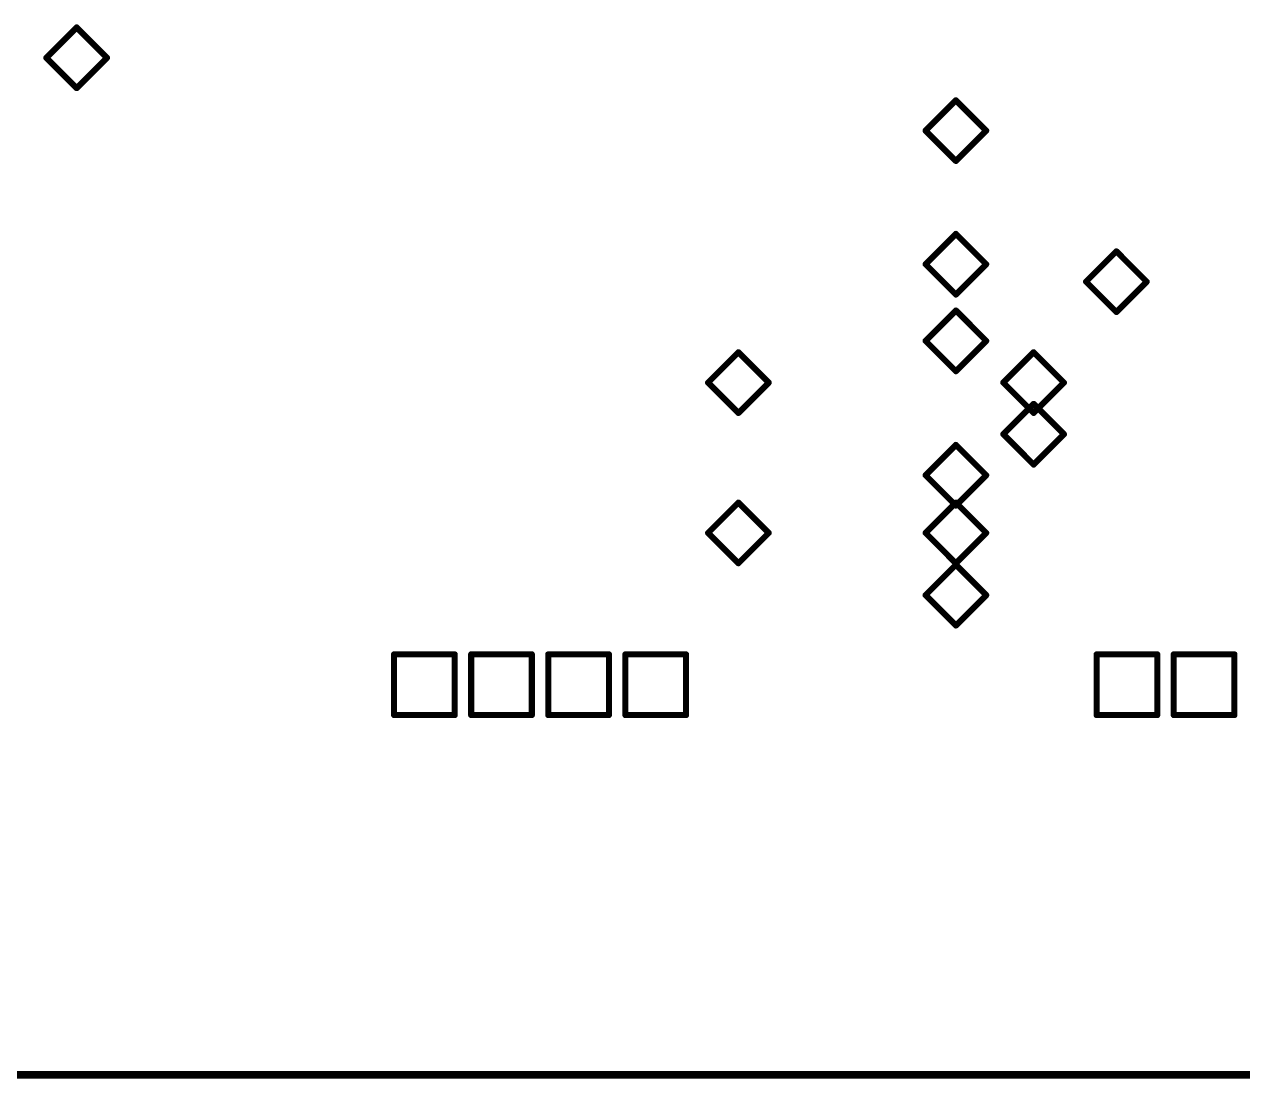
# Model space of a CAD drawing. Header units: inches. Extents: x 0 to 280, y 0 to 265.
# Drawn here: x 39.23 to 79.36, y -0.12 to 34.6 of the extents above; entities that cross this region are included whole.
import ezdxf

# ---------------------------------------------------------------- set-up
doc = ezdxf.new("R2010")
doc.units = ezdxf.units.IN
doc.layers.add('Board', color=6, linetype='Continuous')
doc.layers.add('Drill Drawing', color=1, linetype='Continuous')

msp = doc.modelspace()

# ---------------------------------------------------------------- linework, layer by layer
at = {"layer": 'Board'}
msp.add_lwpolyline([(10, 0, 0.25, 0.25, 0), (270, 0, 0.25, 0.25, 0)], format="xyseb", dxfattribs=at)
at = {"layer": 'Drill Drawing'}
for points in [[(39.95, 33.5, 0.2, 0.2, 0), (40.95, 34.5, 0.2, 0.2, 0)], [(40.95, 34.5, 0.2, 0.2, 0), (41.95, 33.5, 0.2, 0.2, 0)], [(39.95, 33.5, 0.2, 0.2, 0), (40.95, 32.5, 0.2, 0.2, 0)], [(40.95, 32.5, 0.2, 0.2, 0), (41.95, 33.5, 0.2, 0.2, 0)], [(68.914, 31.1, 0.2, 0.2, 0), (69.914, 32.1, 0.2, 0.2, 0)], [(69.914, 32.1, 0.2, 0.2, 0), (70.914, 31.1, 0.2, 0.2, 0)], [(68.914, 31.1, 0.2, 0.2, 0), (69.914, 30.1, 0.2, 0.2, 0)], [(69.914, 30.1, 0.2, 0.2, 0), (70.914, 31.1, 0.2, 0.2, 0)], [(68.914, 26.7, 0.2, 0.2, 0), (69.914, 27.7, 0.2, 0.2, 0)], [(69.914, 27.7, 0.2, 0.2, 0), (70.914, 26.7, 0.2, 0.2, 0)], [(74.2, 26.125, 0.2, 0.2, 0), (75.2, 27.125, 0.2, 0.2, 0)], [(75.2, 27.125, 0.2, 0.2, 0), (76.2, 26.125, 0.2, 0.2, 0)], [(68.914, 26.7, 0.2, 0.2, 0), (69.914, 25.7, 0.2, 0.2, 0)], [(69.914, 25.7, 0.2, 0.2, 0), (70.914, 26.7, 0.2, 0.2, 0)], [(74.2, 26.125, 0.2, 0.2, 0), (75.2, 25.125, 0.2, 0.2, 0)], [(75.2, 25.125, 0.2, 0.2, 0), (76.2, 26.125, 0.2, 0.2, 0)], [(68.914, 24.175, 0.2, 0.2, 0), (69.914, 25.175, 0.2, 0.2, 0)], [(69.914, 25.175, 0.2, 0.2, 0), (70.914, 24.175, 0.2, 0.2, 0)], [(68.914, 24.175, 0.2, 0.2, 0), (69.914, 23.175, 0.2, 0.2, 0)], [(69.914, 23.175, 0.2, 0.2, 0), (70.914, 24.175, 0.2, 0.2, 0)], [(61.75, 22.8, 0.2, 0.2, 0), (62.75, 23.8, 0.2, 0.2, 0)], [(62.75, 23.8, 0.2, 0.2, 0), (63.75, 22.8, 0.2, 0.2, 0)], [(71.475, 22.8, 0.2, 0.2, 0), (72.475, 23.8, 0.2, 0.2, 0)], [(72.475, 23.8, 0.2, 0.2, 0), (73.475, 22.8, 0.2, 0.2, 0)], [(61.75, 22.8, 0.2, 0.2, 0), (62.75, 21.8, 0.2, 0.2, 0)], [(62.75, 21.8, 0.2, 0.2, 0), (63.75, 22.8, 0.2, 0.2, 0)], [(71.475, 22.8, 0.2, 0.2, 0), (72.475, 21.8, 0.2, 0.2, 0)], [(72.475, 21.8, 0.2, 0.2, 0), (73.475, 22.8, 0.2, 0.2, 0)], [(71.475, 21.1, 0.2, 0.2, 0), (72.475, 22.1, 0.2, 0.2, 0)], [(72.475, 22.1, 0.2, 0.2, 0), (73.475, 21.1, 0.2, 0.2, 0)], [(71.475, 21.1, 0.2, 0.2, 0), (72.475, 20.1, 0.2, 0.2, 0)], [(72.475, 20.1, 0.2, 0.2, 0), (73.475, 21.1, 0.2, 0.2, 0)], [(68.914, 19.75, 0.2, 0.2, 0), (69.914, 20.75, 0.2, 0.2, 0)], [(69.914, 20.75, 0.2, 0.2, 0), (70.914, 19.75, 0.2, 0.2, 0)], [(68.914, 19.75, 0.2, 0.2, 0), (69.914, 18.75, 0.2, 0.2, 0)], [(69.914, 18.75, 0.2, 0.2, 0), (70.914, 19.75, 0.2, 0.2, 0)], [(61.75, 17.85, 0.2, 0.2, 0), (62.75, 18.85, 0.2, 0.2, 0)], [(62.75, 18.85, 0.2, 0.2, 0), (63.75, 17.85, 0.2, 0.2, 0)], [(68.914, 17.85, 0.2, 0.2, 0), (69.914, 18.85, 0.2, 0.2, 0)], [(69.914, 18.85, 0.2, 0.2, 0), (70.914, 17.85, 0.2, 0.2, 0)], [(61.75, 17.85, 0.2, 0.2, 0), (62.75, 16.85, 0.2, 0.2, 0)], [(62.75, 16.85, 0.2, 0.2, 0), (63.75, 17.85, 0.2, 0.2, 0)], [(68.914, 17.85, 0.2, 0.2, 0), (69.914, 16.85, 0.2, 0.2, 0)], [(69.914, 16.85, 0.2, 0.2, 0), (70.914, 17.85, 0.2, 0.2, 0)], [(68.914, 15.8, 0.2, 0.2, 0), (69.914, 16.8, 0.2, 0.2, 0)], [(69.914, 16.8, 0.2, 0.2, 0), (70.914, 15.8, 0.2, 0.2, 0)], [(68.914, 15.8, 0.2, 0.2, 0), (69.914, 14.8, 0.2, 0.2, 0)], [(69.914, 14.8, 0.2, 0.2, 0), (70.914, 15.8, 0.2, 0.2, 0)], [(51.405, 13.85, 0.2, 0.2, 0), (53.405, 13.85, 0.2, 0.2, 0)], [(51.405, 11.85, 0.2, 0.2, 0), (51.405, 13.85, 0.2, 0.2, 0)], [(53.405, 11.85, 0.2, 0.2, 0), (53.405, 13.85, 0.2, 0.2, 0)], [(53.945, 13.85, 0.2, 0.2, 0), (55.945, 13.85, 0.2, 0.2, 0)], [(53.945, 11.85, 0.2, 0.2, 0), (53.945, 13.85, 0.2, 0.2, 0)], [(55.945, 11.85, 0.2, 0.2, 0), (55.945, 13.85, 0.2, 0.2, 0)], [(56.485, 13.85, 0.2, 0.2, 0), (58.485, 13.85, 0.2, 0.2, 0)], [(56.485, 11.85, 0.2, 0.2, 0), (56.485, 13.85, 0.2, 0.2, 0)], [(58.485, 11.85, 0.2, 0.2, 0), (58.485, 13.85, 0.2, 0.2, 0)], [(59.025, 13.85, 0.2, 0.2, 0), (61.025, 13.85, 0.2, 0.2, 0)], [(59.025, 11.85, 0.2, 0.2, 0), (59.025, 13.85, 0.2, 0.2, 0)], [(61.025, 11.85, 0.2, 0.2, 0), (61.025, 13.85, 0.2, 0.2, 0)], [(74.55, 13.85, 0.2, 0.2, 0), (76.55, 13.85, 0.2, 0.2, 0)], [(74.55, 11.85, 0.2, 0.2, 0), (74.55, 13.85, 0.2, 0.2, 0)], [(76.55, 11.85, 0.2, 0.2, 0), (76.55, 13.85, 0.2, 0.2, 0)], [(77.09, 13.85, 0.2, 0.2, 0), (79.09, 13.85, 0.2, 0.2, 0)], [(77.09, 11.85, 0.2, 0.2, 0), (77.09, 13.85, 0.2, 0.2, 0)], [(79.09, 11.85, 0.2, 0.2, 0), (79.09, 13.85, 0.2, 0.2, 0)], [(51.405, 11.85, 0.2, 0.2, 0), (53.405, 11.85, 0.2, 0.2, 0)], [(53.945, 11.85, 0.2, 0.2, 0), (55.945, 11.85, 0.2, 0.2, 0)], [(56.485, 11.85, 0.2, 0.2, 0), (58.485, 11.85, 0.2, 0.2, 0)], [(59.025, 11.85, 0.2, 0.2, 0), (61.025, 11.85, 0.2, 0.2, 0)], [(74.55, 11.85, 0.2, 0.2, 0), (76.55, 11.85, 0.2, 0.2, 0)], [(77.09, 11.85, 0.2, 0.2, 0), (79.09, 11.85, 0.2, 0.2, 0)]]:
    msp.add_lwpolyline(points, format="xyseb", dxfattribs=at)
for points in [[(40.9, 34.5, 0.1, 0.1, 1), (41, 34.5, 0.1, 0.1, 1)], [(40.9, 34.5, 0.1, 0.1, 1), (41, 34.5, 0.1, 0.1, 1)], [(39.9, 33.5, 0.1, 0.1, 1), (40, 33.5, 0.1, 0.1, 1)], [(39.9, 33.5, 0.1, 0.1, 1), (40, 33.5, 0.1, 0.1, 1)], [(41.9, 33.5, 0.1, 0.1, 1), (42, 33.5, 0.1, 0.1, 1)], [(41.9, 33.5, 0.1, 0.1, 1), (42, 33.5, 0.1, 0.1, 1)], [(40.9, 32.5, 0.1, 0.1, 1), (41, 32.5, 0.1, 0.1, 1)], [(40.9, 32.5, 0.1, 0.1, 1), (41, 32.5, 0.1, 0.1, 1)], [(69.864, 32.1, 0.1, 0.1, 1), (69.964, 32.1, 0.1, 0.1, 1)], [(69.864, 32.1, 0.1, 0.1, 1), (69.964, 32.1, 0.1, 0.1, 1)], [(68.864, 31.1, 0.1, 0.1, 1), (68.964, 31.1, 0.1, 0.1, 1)], [(68.864, 31.1, 0.1, 0.1, 1), (68.964, 31.1, 0.1, 0.1, 1)], [(70.864, 31.1, 0.1, 0.1, 1), (70.964, 31.1, 0.1, 0.1, 1)], [(70.864, 31.1, 0.1, 0.1, 1), (70.964, 31.1, 0.1, 0.1, 1)], [(69.864, 30.1, 0.1, 0.1, 1), (69.964, 30.1, 0.1, 0.1, 1)], [(69.864, 30.1, 0.1, 0.1, 1), (69.964, 30.1, 0.1, 0.1, 1)], [(69.864, 27.7, 0.1, 0.1, 1), (69.964, 27.7, 0.1, 0.1, 1)], [(69.864, 27.7, 0.1, 0.1, 1), (69.964, 27.7, 0.1, 0.1, 1)], [(75.15, 27.125, 0.1, 0.1, 1), (75.25, 27.125, 0.1, 0.1, 1)], [(75.15, 27.125, 0.1, 0.1, 1), (75.25, 27.125, 0.1, 0.1, 1)], [(68.864, 26.7, 0.1, 0.1, 1), (68.964, 26.7, 0.1, 0.1, 1)], [(68.864, 26.7, 0.1, 0.1, 1), (68.964, 26.7, 0.1, 0.1, 1)], [(70.864, 26.7, 0.1, 0.1, 1), (70.964, 26.7, 0.1, 0.1, 1)], [(70.864, 26.7, 0.1, 0.1, 1), (70.964, 26.7, 0.1, 0.1, 1)], [(74.15, 26.125, 0.1, 0.1, 1), (74.25, 26.125, 0.1, 0.1, 1)], [(74.15, 26.125, 0.1, 0.1, 1), (74.25, 26.125, 0.1, 0.1, 1)], [(76.15, 26.125, 0.1, 0.1, 1), (76.25, 26.125, 0.1, 0.1, 1)], [(76.15, 26.125, 0.1, 0.1, 1), (76.25, 26.125, 0.1, 0.1, 1)], [(69.864, 25.7, 0.1, 0.1, 1), (69.964, 25.7, 0.1, 0.1, 1)], [(69.864, 25.7, 0.1, 0.1, 1), (69.964, 25.7, 0.1, 0.1, 1)], [(69.864, 25.175, 0.1, 0.1, 1), (69.964, 25.175, 0.1, 0.1, 1)], [(69.864, 25.175, 0.1, 0.1, 1), (69.964, 25.175, 0.1, 0.1, 1)], [(75.15, 25.125, 0.1, 0.1, 1), (75.25, 25.125, 0.1, 0.1, 1)], [(75.15, 25.125, 0.1, 0.1, 1), (75.25, 25.125, 0.1, 0.1, 1)], [(68.864, 24.175, 0.1, 0.1, 1), (68.964, 24.175, 0.1, 0.1, 1)], [(68.864, 24.175, 0.1, 0.1, 1), (68.964, 24.175, 0.1, 0.1, 1)], [(70.864, 24.175, 0.1, 0.1, 1), (70.964, 24.175, 0.1, 0.1, 1)], [(70.864, 24.175, 0.1, 0.1, 1), (70.964, 24.175, 0.1, 0.1, 1)], [(62.7, 23.8, 0.1, 0.1, 1), (62.8, 23.8, 0.1, 0.1, 1)], [(62.7, 23.8, 0.1, 0.1, 1), (62.8, 23.8, 0.1, 0.1, 1)], [(72.425, 23.8, 0.1, 0.1, 1), (72.525, 23.8, 0.1, 0.1, 1)], [(72.425, 23.8, 0.1, 0.1, 1), (72.525, 23.8, 0.1, 0.1, 1)], [(61.7, 22.8, 0.1, 0.1, 1), (61.8, 22.8, 0.1, 0.1, 1)], [(61.7, 22.8, 0.1, 0.1, 1), (61.8, 22.8, 0.1, 0.1, 1)], [(63.7, 22.8, 0.1, 0.1, 1), (63.8, 22.8, 0.1, 0.1, 1)], [(63.7, 22.8, 0.1, 0.1, 1), (63.8, 22.8, 0.1, 0.1, 1)], [(69.864, 23.175, 0.1, 0.1, 1), (69.964, 23.175, 0.1, 0.1, 1)], [(69.864, 23.175, 0.1, 0.1, 1), (69.964, 23.175, 0.1, 0.1, 1)], [(71.425, 22.8, 0.1, 0.1, 1), (71.525, 22.8, 0.1, 0.1, 1)], [(71.425, 22.8, 0.1, 0.1, 1), (71.525, 22.8, 0.1, 0.1, 1)], [(73.425, 22.8, 0.1, 0.1, 1), (73.525, 22.8, 0.1, 0.1, 1)], [(73.425, 22.8, 0.1, 0.1, 1), (73.525, 22.8, 0.1, 0.1, 1)], [(72.425, 22.1, 0.1, 0.1, 1), (72.525, 22.1, 0.1, 0.1, 1)], [(72.425, 22.1, 0.1, 0.1, 1), (72.525, 22.1, 0.1, 0.1, 1)], [(62.7, 21.8, 0.1, 0.1, 1), (62.8, 21.8, 0.1, 0.1, 1)], [(62.7, 21.8, 0.1, 0.1, 1), (62.8, 21.8, 0.1, 0.1, 1)], [(72.425, 21.8, 0.1, 0.1, 1), (72.525, 21.8, 0.1, 0.1, 1)], [(72.425, 21.8, 0.1, 0.1, 1), (72.525, 21.8, 0.1, 0.1, 1)], [(71.425, 21.1, 0.1, 0.1, 1), (71.525, 21.1, 0.1, 0.1, 1)], [(71.425, 21.1, 0.1, 0.1, 1), (71.525, 21.1, 0.1, 0.1, 1)], [(73.425, 21.1, 0.1, 0.1, 1), (73.525, 21.1, 0.1, 0.1, 1)], [(73.425, 21.1, 0.1, 0.1, 1), (73.525, 21.1, 0.1, 0.1, 1)], [(69.864, 20.75, 0.1, 0.1, 1), (69.964, 20.75, 0.1, 0.1, 1)], [(69.864, 20.75, 0.1, 0.1, 1), (69.964, 20.75, 0.1, 0.1, 1)], [(72.425, 20.1, 0.1, 0.1, 1), (72.525, 20.1, 0.1, 0.1, 1)], [(72.425, 20.1, 0.1, 0.1, 1), (72.525, 20.1, 0.1, 0.1, 1)], [(68.864, 19.75, 0.1, 0.1, 1), (68.964, 19.75, 0.1, 0.1, 1)], [(68.864, 19.75, 0.1, 0.1, 1), (68.964, 19.75, 0.1, 0.1, 1)], [(70.864, 19.75, 0.1, 0.1, 1), (70.964, 19.75, 0.1, 0.1, 1)], [(70.864, 19.75, 0.1, 0.1, 1), (70.964, 19.75, 0.1, 0.1, 1)], [(62.7, 18.85, 0.1, 0.1, 1), (62.8, 18.85, 0.1, 0.1, 1)], [(62.7, 18.85, 0.1, 0.1, 1), (62.8, 18.85, 0.1, 0.1, 1)], [(69.864, 18.85, 0.1, 0.1, 1), (69.964, 18.85, 0.1, 0.1, 1)], [(69.864, 18.85, 0.1, 0.1, 1), (69.964, 18.85, 0.1, 0.1, 1)], [(69.864, 18.75, 0.1, 0.1, 1), (69.964, 18.75, 0.1, 0.1, 1)], [(69.864, 18.75, 0.1, 0.1, 1), (69.964, 18.75, 0.1, 0.1, 1)], [(61.7, 17.85, 0.1, 0.1, 1), (61.8, 17.85, 0.1, 0.1, 1)], [(61.7, 17.85, 0.1, 0.1, 1), (61.8, 17.85, 0.1, 0.1, 1)], [(63.7, 17.85, 0.1, 0.1, 1), (63.8, 17.85, 0.1, 0.1, 1)], [(63.7, 17.85, 0.1, 0.1, 1), (63.8, 17.85, 0.1, 0.1, 1)], [(68.864, 17.85, 0.1, 0.1, 1), (68.964, 17.85, 0.1, 0.1, 1)], [(68.864, 17.85, 0.1, 0.1, 1), (68.964, 17.85, 0.1, 0.1, 1)], [(70.864, 17.85, 0.1, 0.1, 1), (70.964, 17.85, 0.1, 0.1, 1)], [(70.864, 17.85, 0.1, 0.1, 1), (70.964, 17.85, 0.1, 0.1, 1)], [(62.7, 16.85, 0.1, 0.1, 1), (62.8, 16.85, 0.1, 0.1, 1)], [(62.7, 16.85, 0.1, 0.1, 1), (62.8, 16.85, 0.1, 0.1, 1)], [(69.864, 16.85, 0.1, 0.1, 1), (69.964, 16.85, 0.1, 0.1, 1)], [(69.864, 16.85, 0.1, 0.1, 1), (69.964, 16.85, 0.1, 0.1, 1)], [(69.864, 16.8, 0.1, 0.1, 1), (69.964, 16.8, 0.1, 0.1, 1)], [(69.864, 16.8, 0.1, 0.1, 1), (69.964, 16.8, 0.1, 0.1, 1)], [(68.864, 15.8, 0.1, 0.1, 1), (68.964, 15.8, 0.1, 0.1, 1)], [(68.864, 15.8, 0.1, 0.1, 1), (68.964, 15.8, 0.1, 0.1, 1)], [(70.864, 15.8, 0.1, 0.1, 1), (70.964, 15.8, 0.1, 0.1, 1)], [(70.864, 15.8, 0.1, 0.1, 1), (70.964, 15.8, 0.1, 0.1, 1)], [(69.864, 14.8, 0.1, 0.1, 1), (69.964, 14.8, 0.1, 0.1, 1)], [(69.864, 14.8, 0.1, 0.1, 1), (69.964, 14.8, 0.1, 0.1, 1)], [(51.355, 13.85, 0.1, 0.1, 1), (51.455, 13.85, 0.1, 0.1, 1)], [(51.355, 13.85, 0.1, 0.1, 1), (51.455, 13.85, 0.1, 0.1, 1)], [(53.355, 13.85, 0.1, 0.1, 1), (53.455, 13.85, 0.1, 0.1, 1)], [(53.355, 13.85, 0.1, 0.1, 1), (53.455, 13.85, 0.1, 0.1, 1)], [(53.895, 13.85, 0.1, 0.1, 1), (53.995, 13.85, 0.1, 0.1, 1)], [(53.895, 13.85, 0.1, 0.1, 1), (53.995, 13.85, 0.1, 0.1, 1)], [(55.895, 13.85, 0.1, 0.1, 1), (55.995, 13.85, 0.1, 0.1, 1)], [(55.895, 13.85, 0.1, 0.1, 1), (55.995, 13.85, 0.1, 0.1, 1)], [(56.435, 13.85, 0.1, 0.1, 1), (56.535, 13.85, 0.1, 0.1, 1)], [(56.435, 13.85, 0.1, 0.1, 1), (56.535, 13.85, 0.1, 0.1, 1)], [(58.435, 13.85, 0.1, 0.1, 1), (58.535, 13.85, 0.1, 0.1, 1)], [(58.435, 13.85, 0.1, 0.1, 1), (58.535, 13.85, 0.1, 0.1, 1)], [(58.975, 13.85, 0.1, 0.1, 1), (59.075, 13.85, 0.1, 0.1, 1)], [(58.975, 13.85, 0.1, 0.1, 1), (59.075, 13.85, 0.1, 0.1, 1)], [(60.975, 13.85, 0.1, 0.1, 1), (61.075, 13.85, 0.1, 0.1, 1)], [(60.975, 13.85, 0.1, 0.1, 1), (61.075, 13.85, 0.1, 0.1, 1)], [(74.5, 13.85, 0.1, 0.1, 1), (74.6, 13.85, 0.1, 0.1, 1)], [(74.5, 13.85, 0.1, 0.1, 1), (74.6, 13.85, 0.1, 0.1, 1)], [(76.5, 13.85, 0.1, 0.1, 1), (76.6, 13.85, 0.1, 0.1, 1)], [(76.5, 13.85, 0.1, 0.1, 1), (76.6, 13.85, 0.1, 0.1, 1)], [(77.04, 13.85, 0.1, 0.1, 1), (77.14, 13.85, 0.1, 0.1, 1)], [(77.04, 13.85, 0.1, 0.1, 1), (77.14, 13.85, 0.1, 0.1, 1)], [(79.04, 13.85, 0.1, 0.1, 1), (79.14, 13.85, 0.1, 0.1, 1)], [(79.04, 13.85, 0.1, 0.1, 1), (79.14, 13.85, 0.1, 0.1, 1)], [(51.355, 11.85, 0.1, 0.1, 1), (51.455, 11.85, 0.1, 0.1, 1)], [(51.355, 11.85, 0.1, 0.1, 1), (51.455, 11.85, 0.1, 0.1, 1)], [(53.355, 11.85, 0.1, 0.1, 1), (53.455, 11.85, 0.1, 0.1, 1)], [(53.355, 11.85, 0.1, 0.1, 1), (53.455, 11.85, 0.1, 0.1, 1)], [(53.895, 11.85, 0.1, 0.1, 1), (53.995, 11.85, 0.1, 0.1, 1)], [(53.895, 11.85, 0.1, 0.1, 1), (53.995, 11.85, 0.1, 0.1, 1)], [(55.895, 11.85, 0.1, 0.1, 1), (55.995, 11.85, 0.1, 0.1, 1)], [(55.895, 11.85, 0.1, 0.1, 1), (55.995, 11.85, 0.1, 0.1, 1)], [(56.435, 11.85, 0.1, 0.1, 1), (56.535, 11.85, 0.1, 0.1, 1)], [(56.435, 11.85, 0.1, 0.1, 1), (56.535, 11.85, 0.1, 0.1, 1)], [(58.435, 11.85, 0.1, 0.1, 1), (58.535, 11.85, 0.1, 0.1, 1)], [(58.435, 11.85, 0.1, 0.1, 1), (58.535, 11.85, 0.1, 0.1, 1)], [(58.975, 11.85, 0.1, 0.1, 1), (59.075, 11.85, 0.1, 0.1, 1)], [(58.975, 11.85, 0.1, 0.1, 1), (59.075, 11.85, 0.1, 0.1, 1)], [(60.975, 11.85, 0.1, 0.1, 1), (61.075, 11.85, 0.1, 0.1, 1)], [(60.975, 11.85, 0.1, 0.1, 1), (61.075, 11.85, 0.1, 0.1, 1)], [(74.5, 11.85, 0.1, 0.1, 1), (74.6, 11.85, 0.1, 0.1, 1)], [(74.5, 11.85, 0.1, 0.1, 1), (74.6, 11.85, 0.1, 0.1, 1)], [(76.5, 11.85, 0.1, 0.1, 1), (76.6, 11.85, 0.1, 0.1, 1)], [(76.5, 11.85, 0.1, 0.1, 1), (76.6, 11.85, 0.1, 0.1, 1)], [(77.04, 11.85, 0.1, 0.1, 1), (77.14, 11.85, 0.1, 0.1, 1)], [(77.04, 11.85, 0.1, 0.1, 1), (77.14, 11.85, 0.1, 0.1, 1)], [(79.04, 11.85, 0.1, 0.1, 1), (79.14, 11.85, 0.1, 0.1, 1)], [(79.04, 11.85, 0.1, 0.1, 1), (79.14, 11.85, 0.1, 0.1, 1)]]:
    msp.add_lwpolyline(points, format="xyseb", close=True, dxfattribs=at)

doc.saveas('drawing.dxf')
